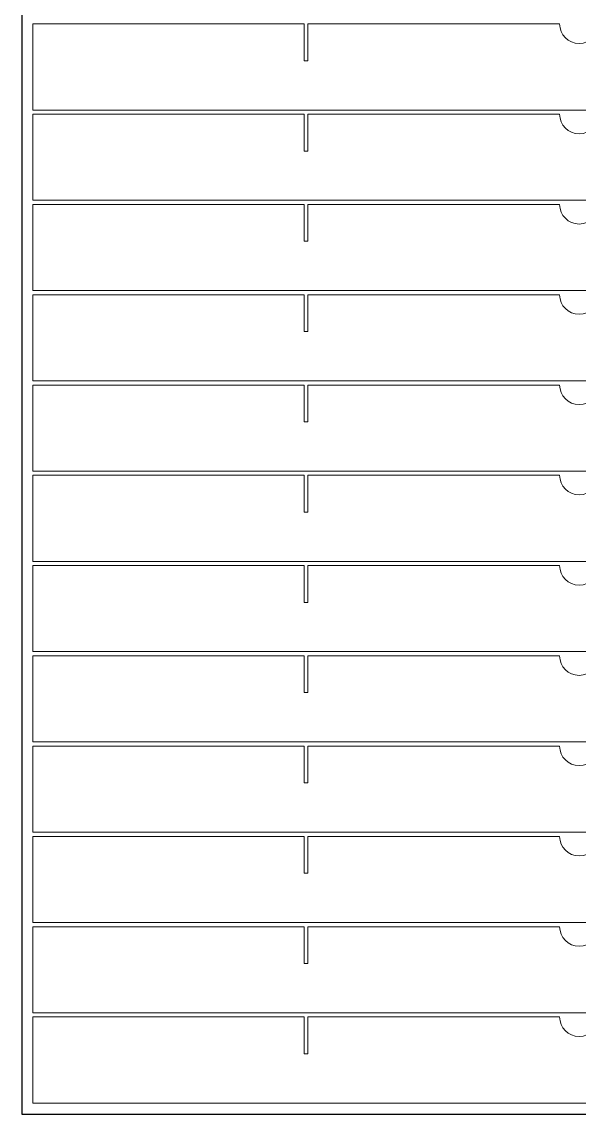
# Model space of a CAD drawing. Header units: millimetres. Extents: x 352 to 5752, y 371 to 2371.
# Drawn here: x 2552 to 3052, y 371 to 1351 of the extents above; entities that cross this region are included whole.
import ezdxf

# ---------------------------------------------------------------- set-up
doc = ezdxf.new("R2010")
doc.units = ezdxf.units.MM
doc.layers.add('IV_OUTER_PROFILE', color=7, linetype='Continuous', lineweight=5)

msp = doc.modelspace()

# ---------------------------------------------------------------- linework, layer by layer
msp.add_lwpolyline([(2552.48, 371.21), (3552.48, 371.21), (3552.48, 2371.21), (2552.48, 2371.21)], close=True)
at = {"layer": 'IV_OUTER_PROFILE'}
for p, q in [((2562.48, 1349.41), (2805.88, 1349.41)), ((2562.48, 1349.41), (2562.48, 1272.21)), ((2805.88, 1316.41), (2805.88, 1349.41)), ((2809.08, 1349.41), (2809.08, 1316.41)), ((2809.08, 1349.41), (3034.98, 1349.41)), ((2809.08, 1316.41), (2805.88, 1316.41)), ((2562.48, 1272.21), (3542.48, 1272.21)), ((2562.48, 1268.41), (2805.88, 1268.41)), ((2562.48, 1268.41), (2562.48, 1191.21)), ((2805.88, 1235.41), (2805.88, 1268.41)), ((2809.08, 1268.41), (2809.08, 1235.41)), ((2809.08, 1268.41), (3034.98, 1268.41)), ((2809.08, 1235.41), (2805.88, 1235.41)), ((2562.48, 1191.21), (3542.48, 1191.21)), ((2562.48, 1187.41), (2805.88, 1187.41)), ((2562.48, 1187.41), (2562.48, 1110.21)), ((2805.88, 1154.41), (2805.88, 1187.41)), ((2809.08, 1187.41), (2809.08, 1154.41)), ((2809.08, 1187.41), (3034.98, 1187.41)), ((2809.08, 1154.41), (2805.88, 1154.41)), ((2562.48, 1110.21), (3542.48, 1110.21)), ((2562.48, 1106.41), (2805.88, 1106.41)), ((2562.48, 1106.41), (2562.48, 1029.21)), ((2805.88, 1073.41), (2805.88, 1106.41)), ((2809.08, 1106.41), (2809.08, 1073.41)), ((2809.08, 1106.41), (3034.98, 1106.41)), ((2809.08, 1073.41), (2805.88, 1073.41)), ((2562.48, 1029.21), (3542.48, 1029.21)), ((2562.48, 1025.41), (2805.88, 1025.41)), ((2562.48, 1025.41), (2562.48, 948.21)), ((2805.88, 992.41), (2805.88, 1025.41)), ((2809.08, 1025.41), (2809.08, 992.41)), ((2809.08, 1025.41), (3034.98, 1025.41)), ((2809.08, 992.41), (2805.88, 992.41)), ((2562.48, 948.21), (3542.48, 948.21)), ((2562.48, 944.41), (2805.88, 944.41)), ((2562.48, 944.41), (2562.48, 867.21)), ((2805.88, 911.41), (2805.88, 944.41)), ((2809.08, 944.41), (2809.08, 911.41)), ((2809.08, 944.41), (3034.98, 944.41)), ((2809.08, 911.41), (2805.88, 911.41)), ((2562.48, 867.21), (3542.48, 867.21)), ((2562.48, 863.41), (2805.88, 863.41)), ((2562.48, 863.41), (2562.48, 786.21)), ((2805.88, 830.41), (2805.88, 863.41)), ((2809.08, 863.41), (2809.08, 830.41)), ((2809.08, 863.41), (3034.98, 863.41)), ((2809.08, 830.41), (2805.88, 830.41)), ((2562.48, 786.21), (3542.48, 786.21)), ((2562.48, 782.41), (2805.88, 782.41)), ((2562.48, 782.41), (2562.48, 705.21)), ((2805.88, 749.41), (2805.88, 782.41)), ((2809.08, 782.41), (2809.08, 749.41)), ((2809.08, 782.41), (3034.98, 782.41)), ((2809.08, 749.41), (2805.88, 749.41)), ((2562.48, 705.21), (3542.48, 705.21)), ((2562.48, 701.41), (2805.88, 701.41)), ((2562.48, 701.41), (2562.48, 624.21)), ((2805.88, 668.41), (2805.88, 701.41)), ((2809.08, 701.41), (2809.08, 668.41)), ((2809.08, 701.41), (3034.98, 701.41)), ((2809.08, 668.41), (2805.88, 668.41)), ((2562.48, 624.21), (3542.48, 624.21)), ((2562.48, 620.41), (2805.88, 620.41)), ((2562.48, 620.41), (2562.48, 543.21)), ((2805.88, 587.41), (2805.88, 620.41)), ((2809.08, 620.41), (2809.08, 587.41)), ((2809.08, 620.41), (3034.98, 620.41)), ((2809.08, 587.41), (2805.88, 587.41)), ((2562.48, 543.21), (3542.48, 543.21)), ((2562.48, 539.41), (2805.88, 539.41)), ((2562.48, 539.41), (2562.48, 462.21)), ((2805.88, 506.41), (2805.88, 539.41)), ((2809.08, 539.41), (2809.08, 506.41)), ((2809.08, 539.41), (3034.98, 539.41)), ((2809.08, 506.41), (2805.88, 506.41)), ((2562.48, 462.21), (3542.48, 462.21)), ((2562.48, 458.41), (2805.88, 458.41)), ((2562.48, 458.41), (2562.48, 381.21)), ((2805.88, 425.41), (2805.88, 458.41)), ((2809.08, 458.41), (2809.08, 425.41)), ((2809.08, 458.41), (3034.98, 458.41)), ((2809.08, 425.41), (2805.88, 425.41)), ((2562.48, 381.21), (3542.48, 381.21))]:
    msp.add_line(p, q, dxfattribs=at)
for centre in [(3052.48, 1349.41), (3052.48, 1268.41), (3052.48, 1187.41), (3052.48, 1106.41), (3052.48, 1025.41), (3052.48, 944.41), (3052.48, 863.41), (3052.48, 782.41), (3052.48, 701.41), (3052.48, 620.41), (3052.48, 539.41), (3052.48, 458.41)]:
    msp.add_arc(centre, 17.5, 180, 0, dxfattribs=at)

doc.saveas('drawing.dxf')
